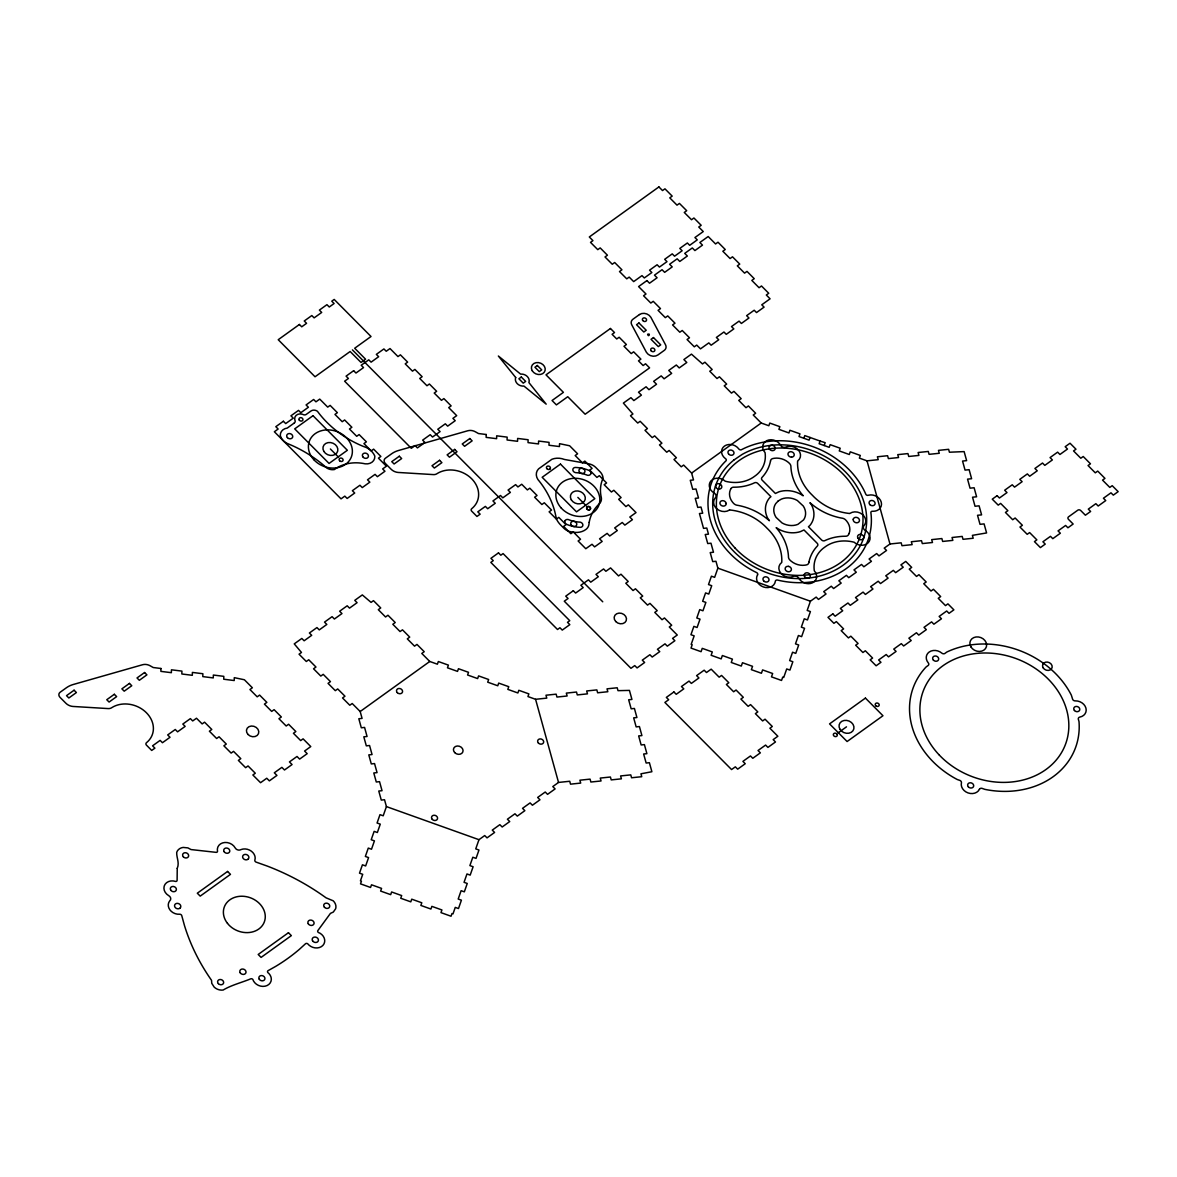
<?xml version="1.0" encoding="UTF-8"?>
<svg xmlns="http://www.w3.org/2000/svg" width="1177" height="1177" viewBox="0 0 1177 1177"><rect width="100%" height="100%" fill="white"/><g stroke="black" fill="none" stroke-linecap="round" stroke-linejoin="round"><path stroke-width="1.5" d="M386.424 806.598L383.202 815.793L379.994 814.646L377.067 823.003L380.274 824.15L377.361 832.522L374.139 831.359L371.211 839.731L374.433 840.878L371.505 849.235L368.283 848.087L365.356 856.444L368.578 857.592L365.65 865.948L362.428 864.801L359.5 873.157L362.722 874.32L360.442 880.837L361.442 881.19L360.515 883.868L370.564 887.458L371.505 884.795L381.569 888.385L380.627 891.063L390.69 894.652L391.617 891.975L401.681 895.579L400.739 898.257L410.802 901.847L411.744 899.169L421.793 902.774L420.866 905.437L430.914 909.041L431.856 906.364L441.919 909.953L440.978 912.631L451.041 916.236L451.968 913.558L452.983 913.911L455.264 907.393L458.486 908.541L461.413 900.184L458.191 899.037L461.119 890.68L464.341 891.828L467.254 883.471L464.047 882.323L466.975 873.952L470.182 875.114L473.11 866.743L469.888 865.595L472.816 857.239L476.038 858.386L478.965 850.029L475.743 848.882L478.965 839.687L484.718 835.552L487.028 837.877L494.59 832.448L492.28 830.109L499.842 824.665L502.167 827.004L509.729 821.561L507.405 819.221L514.967 813.778L517.292 816.117L524.854 810.673L522.529 808.334L530.091 802.905L532.416 805.23L539.978 799.786L537.654 797.462L545.231 792.018L547.54 794.343L555.103 788.914L552.793 786.574L558.531 782.44L569.727 781.263L570.521 784.162L580.702 783.088L579.893 780.204L590.074 779.13L590.869 782.028L601.05 780.969L600.255 778.071L610.422 777.011L611.216 779.895L621.397 778.836L620.603 775.937L630.769 774.878L631.563 777.762L641.745 776.702L640.95 773.804L651.881 771.729L649.395 762.696L646.144 763.034L643.642 754.001L646.894 753.663L644.408 744.614L641.141 744.953L638.655 735.919L641.906 735.581L639.42 726.547L636.154 726.886L633.667 717.852L636.919 717.514L634.418 708.466L631.166 708.804L628.665 699.771L631.931 699.432L629.43 690.399L617.999 690.664L617.189 687.765L607.023 688.839L607.818 691.723L597.636 692.797L596.842 689.899L586.676 690.973L587.47 693.856L577.289 694.93L576.495 692.032L566.328 693.106L567.123 695.99L556.942 697.064L556.147 694.165L545.981 695.224L546.775 698.123L535.579 699.3L527.943 696.563L528.87 693.886L518.822 690.296L517.88 692.973L507.817 689.369L508.758 686.691L498.695 683.101L497.768 685.779L487.705 682.174L488.646 679.512L478.583 675.907L477.641 678.585L467.578 674.995L468.52 672.317L458.456 668.713L457.529 671.39L447.466 667.8L448.408 665.123L438.344 661.533L437.403 664.196L429.767 661.474L421.793 653.441L424.22 651.705L416.967 644.408L414.539 646.158L407.301 638.861L409.714 637.11L402.475 629.827L400.048 631.563L392.809 624.266L395.222 622.53L387.969 615.233L385.556 616.983L378.303 609.686L380.73 607.935L373.477 600.653L371.064 602.389L362.325 594.915L354.763 600.358L357.087 602.683L349.525 608.126L347.2 605.787L339.638 611.231L341.963 613.57L334.4 619.014L332.076 616.674L324.514 622.118L326.823 624.457L319.261 629.901L316.951 627.562L309.389 633.005L311.699 635.33L304.137 640.774L301.827 638.449L294.25 643.878L301.474 652.455L299.046 654.191L306.3 661.489L308.727 659.753L315.966 667.035L313.553 668.786L320.791 676.069L323.219 674.333L330.457 681.63L328.045 683.366L335.298 690.664L337.711 688.928L344.964 696.21L342.536 697.961L349.79 705.244L352.203 703.508L360.177 711.526L362.075 718.397L358.823 718.735L361.31 727.783L364.576 727.43L367.062 736.478L363.811 736.817L366.312 745.85L369.563 745.512L372.05 754.545L368.798 754.884L371.299 763.932L374.551 763.579L377.052 772.627L373.786 772.965L376.287 781.999L379.538 781.66L382.039 790.694L378.773 791.032L381.274 800.08L384.526 799.742L386.424 806.598L478.965 839.687M810.026 437.461L809.085 440.139L799.021 436.535L799.963 433.857L789.899 430.267L788.973 432.945L778.909 429.34L779.851 426.677L769.787 423.073L768.846 425.75L761.21 423.014L753.236 414.995L755.649 413.259L748.41 405.962L745.983 407.698L738.744 400.401L741.157 398.665L733.918 391.367L731.491 393.118L724.238 385.821L726.665 384.085L719.412 376.787L716.999 378.523L709.746 371.226L712.173 369.49L704.92 362.192L702.507 363.943L691.458 354.13L683.881 359.573L686.794 362.487L679.217 367.93L676.319 365.002L668.757 370.446L671.655 373.374L664.093 378.803L661.194 375.89L653.632 381.333L656.531 384.246L648.968 389.69L646.07 386.777L638.508 392.221L641.406 395.134L633.844 400.577L630.946 397.664L623.383 403.093L632.917 413.995L630.489 415.746L637.743 423.043L640.156 421.292L647.409 428.59L644.996 430.326L652.235 437.623L654.662 435.887L661.901 443.17L659.488 444.921L666.726 452.218L669.154 450.467L676.407 457.765L673.98 459.501L681.233 466.798L683.646 465.062L691.62 473.08L693.518 479.951L690.266 480.29L692.753 489.323L696.019 488.985L698.505 498.018L695.254 498.357L697.74 507.405L701.006 507.066L702.698 513.201L699.447 513.54L703.537 528.37L706.788 528.032L708.48 534.167L705.229 534.52L707.73 543.553L710.982 543.215L713.483 552.248L710.217 552.587L712.718 561.62L715.969 561.282L717.867 568.153L714.645 577.348L711.423 576.2L708.51 584.557L711.717 585.705L708.789 594.061L705.582 592.914L702.654 601.27L705.876 602.418L702.949 610.789L699.726 609.627L696.799 617.999L700.021 619.146L697.093 627.503L693.871 626.355L690.943 634.712L694.165 635.86L691.179 644.393L692.179 644.746L691.017 648.086L701.08 651.69L702.242 648.35L712.306 651.94L711.129 655.28L721.192 658.885L722.354 655.53L732.418 659.135L731.255 662.474L741.304 666.064L742.481 662.725L752.544 666.329L751.367 669.669L761.431 673.259L762.593 669.919L772.656 673.509L771.479 676.863L781.543 680.453L782.72 677.113L783.72 677.466L786.707 668.948L789.929 670.096L792.842 661.739L789.635 660.577L792.562 652.22L795.77 653.382L798.697 645.011L795.49 643.863L798.403 635.506L801.625 636.654L804.553 628.297L801.331 627.15L804.259 618.793L807.481 619.941L810.409 611.584L807.187 610.422L810.409 601.226L816.161 597.092L818.471 599.431L826.033 593.988L823.723 591.648L831.286 586.22L833.596 588.544L841.172 583.101L838.848 580.776L846.41 575.332L848.735 577.672L856.297 572.228L853.972 569.889L861.535 564.445L863.859 566.784L871.421 561.341L869.097 559.001L876.659 553.558L878.984 555.897L886.546 550.453L884.221 548.129L889.974 543.995L901.17 542.818L901.965 545.701L912.146 544.642L911.336 541.744L921.517 540.684L922.312 543.583L932.493 542.509L931.684 539.625L941.865 538.551L942.659 541.449L952.84 540.375L952.046 537.492L962.212 536.418L963.007 539.316L973.188 538.242L972.393 535.358L986.591 532.946L984.09 523.897L980.014 524.324L977.528 515.291L981.589 514.864L979.102 505.83L975.027 506.257L972.54 497.209L976.601 496.782L974.115 487.749L970.039 488.175L967.553 479.142L971.613 478.715L969.127 469.682L965.052 470.109L962.551 461.06L966.626 460.634L964.125 451.6L949.427 452.218L948.633 449.32L938.466 450.379L939.261 453.277L929.08 454.337L928.285 451.453L918.119 452.512L918.913 455.411L908.732 456.47L907.938 453.586L897.757 454.646L898.566 457.544L888.385 458.603L887.59 455.72L877.409 456.779L878.219 459.677L867.022 460.84L859.372 458.118L860.313 455.44L850.25 451.836L849.323 454.513L839.26 450.923L840.201 448.246L830.138 444.656L829.197 447.319L819.148 443.729L820.075 441.051L825.165 442.684L824.18 445.524M803.862 438.271L804.788 435.593L820.075 441.051M550.35 468.417L549.438 469.373M360.177 711.526L429.767 661.474M691.62 473.08L761.21 423.014M838.333 732.712L846.498 726.827M717.867 568.153L810.409 601.226M577.848 497.385L585.675 505.271M352.409 349.878L602.756 601.8M330.384 448.981L338.211 456.853M867.022 460.84L889.974 543.995M535.579 699.3L558.531 782.44M177.241 868.361L177.109 880.308A1.501 1.251 20.5 0 1 175.211 881.352L173.166 880.926A9.607 7.974 20.5 0 0 164.191 886.134A9.607 7.974 20.5 0 0 168.782 895.697A3.855 3.193 20.5 0 1 169.723 900.876A9.622 7.974 20.5 0 0 177.271 914.161L179.404 914.235A1.913 1.589 20.5 0 1 181.773 915.706L184.495 925.608A215.847 178.933 20.5 0 0 211.536 980.323L211.757 983.325L214.185 987.12A9.401 7.798 20.5 0 0 223.115 990.048C231.56 985.017 241.432 982.677 250.833 978.793A1.633 1.354 20.5 0 1 253.04 979.838L253.467 980.927A9.607 7.974 20.5 0 0 267.179 985.502A9.607 7.974 20.5 0 0 268.959 973.556L268.062 972.791A1.677 1.398 20.5 0 1 268.032 970.687L275.595 966.435A215.847 178.933 20.5 0 0 299.458 949.265L305.593 943.674A1.692 1.412 20.5 0 1 308.021 944.086L308.771 944.925A9.607 7.974 20.5 0 0 322.895 945.411A9.607 7.974 20.5 0 0 319.879 933.14L318.702 932.655A1.663 1.383 20.5 0 1 317.864 930.58L330.428 913.396L333.326 912.043L335.666 908.718A9.401 7.798 20.5 0 0 333.179 900.788L326.088 897.845A215.847 178.933 20.5 0 0 267.179 866.051L256.218 862.152A1.927 1.589 20.5 0 1 254.909 859.916L255.188 858.121A9.622 7.974 20.5 0 0 241.035 849.573A3.855 3.193 20.5 0 1 235.194 847.926A9.607 7.974 20.5 0 0 224.881 842.482A9.607 7.974 20.5 0 0 217.348 849.147L217.48 850.912A1.501 1.236 20.5 0 1 215.98 852.339L191.012 849.559L187.908 847.896L183.141 847.425A9.401 7.798 20.5 0 0 176.697 852.428C176.462 857.856 179.698 862.579 177.241 868.361M160.969 668.492L160.896 671.376L171.371 672.685L171.445 669.801L181.92 671.111L181.846 673.994L192.322 675.304L192.395 672.42L202.871 673.73L202.797 676.613L213.272 677.923L213.346 675.039L223.807 676.348L223.748 679.232L234.208 680.541L234.282 677.658L244.389 679.762L252.364 687.78L249.936 689.531L257.189 696.828L259.602 695.077L266.855 702.375L264.428 704.111L271.681 711.408L274.109 709.672L281.347 716.97L278.934 718.706L286.173 726.003L288.6 724.252L295.839 731.55L293.426 733.286L300.679 740.583L303.092 738.847L310.772 746.571L304.578 751.044L307.182 753.663L299.62 759.106L297.016 756.473L289.439 761.916L292.058 764.55L284.496 769.993L281.877 767.36L274.315 772.803L276.933 775.422L269.371 780.866L266.752 778.247L260.558 782.705L252.864 774.981L255.291 773.23L248.038 765.947L245.625 767.684L238.372 760.386L240.799 758.65L233.546 751.353L231.133 753.089L223.88 745.806L226.293 744.055L219.054 736.773L216.627 738.509L209.388 731.211L211.801 729.475L204.563 722.178L202.135 723.914L196.485 718.235L192.704 720.942L190.38 718.617L182.818 724.061L185.142 726.386L177.58 731.829L175.255 729.49L167.693 734.934L170.018 737.273L162.455 742.716L160.131 740.377L152.569 745.821L154.893 748.16L151.701 750.44L146.492 745.188A2.133 1.765 20.5 0 1 146.551 742.643L146.831 742.393A25.659 21.26 20.5 0 0 146.404 712.732A25.659 21.26 20.5 0 0 112.095 707.451L111.771 707.671A5.988 4.958 20.5 0 1 108.152 708.583L72.871 706.45A9.607 7.974 20.5 0 1 65.824 703.184L60.012 697.328A4.267 3.546 20.5 0 1 60.145 692.238L66.442 687.736A24.894 20.642 20.5 0 1 73.254 684.499L142.608 664.725A8.739 7.239 20.5 0 1 150.097 665.755L153.216 667.521L160.969 668.492M486.219 434.504L486.145 437.373L496.62 438.683L496.679 435.814L507.155 437.123L507.081 439.992L517.556 441.301L517.63 438.433L528.105 439.742L528.032 442.626L538.507 443.935L538.58 441.051L549.056 442.361L548.982 445.244L559.458 446.554L559.531 443.67L569.624 445.774L577.598 453.792L575.17 455.543L582.424 462.841L584.851 461.09L592.09 468.387L589.677 470.123L596.916 477.421L599.343 475.685L606.582 482.967L604.169 484.718L611.422 492.015L613.835 490.265L621.088 497.562L618.661 499.298L625.914 506.596L628.327 504.859L636.021 512.583L629.813 517.041L632.417 519.675L624.855 525.119L622.25 522.485L614.688 527.929L617.292 530.562L609.73 536.006L607.126 533.372L599.564 538.816L602.168 541.435L594.606 546.878L592.002 544.26L585.793 548.717L578.113 540.993L580.526 539.243L573.287 531.945L570.86 533.696L563.606 526.399L566.034 524.662L558.781 517.365L556.368 519.101L549.115 511.818L551.542 510.068L544.289 502.77L541.876 504.521L534.623 497.224L537.036 495.488L529.797 488.19L527.37 489.926L521.72 484.247L517.939 486.954L515.629 484.63L508.067 490.059L510.377 492.398L502.814 497.842L500.505 495.502L492.942 500.946L495.252 503.285L487.69 508.729L485.365 506.39L477.803 511.833L480.128 514.172L476.95 516.453L471.727 511.201A2.133 1.765 20.5 0 1 471.786 508.655L472.065 508.405A25.659 21.26 20.5 0 0 471.639 478.745A25.659 21.26 20.5 0 0 437.329 473.463L437.005 473.684A5.988 4.958 20.5 0 1 433.386 474.596L398.106 472.448A9.607 7.974 20.5 0 1 391.073 469.196L385.247 463.341A4.267 3.546 20.5 0 1 385.379 458.25L391.676 453.748A24.894 20.642 20.5 0 1 398.488 450.511L467.857 430.738A8.739 7.239 20.5 0 1 475.331 431.768L478.465 433.533L486.219 434.504M726.165 503.476L726.121 504.183A3.207 2.663 20.5 0 1 721.236 505.419A3.207 2.663 20.5 0 1 721.457 500.872A3.207 2.663 20.5 0 1 726.165 503.476M853.237 519.248L853.207 519.954A3.207 2.663 20.5 0 0 857.915 522.573A3.207 2.663 20.5 0 0 858.136 518.027A3.207 2.663 20.5 0 0 853.237 519.248M589.206 522.308L589.015 523.794A10.828 8.975 20.5 0 1 585.793 529.547A16.905 14.006 20.5 0 1 575.244 532.431L570.977 531.798A10.667 8.842 20.5 0 1 563.901 528.267L560.796 525.133A23.157 19.2 20.5 0 1 556.28 518.733A91.115 75.534 20.5 0 0 537.904 479.51A11.137 9.239 20.5 0 1 538.595 468.858L551.925 459.265A15.639 12.962 20.5 0 1 564.474 459.471L588.75 463.812A11.299 9.357 20.5 0 1 595.797 467.475L599.99 471.697A11.226 9.298 20.5 0 1 603.065 478.23A40.989 33.986 20.5 0 0 600.991 495.988L601.329 497.562A9.74 8.077 20.5 0 1 599.476 503.653L598.063 505.021A47.227 39.15 20.5 0 0 589.206 522.308M647.63 334.43C648.807 338.093 650.837 332.341 647.63 334.43M770.523 460.957L770.464 461.252A47.418 39.312 20.5 0 1 763.24 476.052L762.005 477.435A2.516 2.089 20.5 0 0 762.166 480.172L775.393 493.472L778.997 491.795A24.746 20.524 20.5 0 1 803.214 495.782L802.037 494.428A55.466 45.991 20.5 0 1 790.973 468.019L790.915 466.783A5.252 4.355 20.5 0 0 789.517 463.458L788.31 462.34A15.448 12.815 20.5 0 0 774.245 458.28L772.686 458.589A3.59 2.972 20.5 0 0 770.523 460.957M808.908 562.194L808.834 562.488A3.59 2.972 20.5 0 1 806.686 564.842L805.127 565.166A15.448 12.815 20.5 0 1 791.062 561.105L789.855 559.987A5.252 4.355 20.5 0 1 788.443 556.662L788.399 555.412A55.466 45.991 20.5 0 0 777.335 529.017L776.158 527.649A24.746 20.524 20.5 0 0 800.375 531.651L803.979 529.959L817.191 543.274A2.516 2.089 20.5 0 1 817.368 546.01L816.117 547.393A47.418 39.312 20.5 0 0 808.908 562.194M565.034 520.675L564.842 521.19A3.104 2.575 20.5 0 0 567.167 524.559A33.809 28.027 20.5 0 0 572.257 526.193A22.554 18.7 20.5 0 0 574.332 526.649A33.809 28.027 20.5 0 0 579.57 527.296A3.104 2.575 20.5 0 0 582.88 524.927A3.104 2.575 20.5 0 0 579.319 522.073L579.202 522.088A30.337 25.158 20.5 0 1 575.524 521.617L573.685 521.249A30.337 25.158 20.5 0 1 569.212 519.896A3.104 2.575 20.5 0 0 565.122 520.587L565.034 520.675M590.854 473.595L590.589 474.199A3.104 2.575 20.5 0 1 586.499 474.89A30.337 25.158 20.5 0 0 582.012 473.537L580.187 473.169A30.337 25.158 20.5 0 0 576.509 472.698L576.377 472.713A3.104 2.575 20.5 0 1 572.831 469.858A3.104 2.575 20.5 0 1 576.127 467.49A33.809 28.027 20.5 0 1 581.379 468.137A22.554 18.7 20.5 0 1 583.454 468.593A33.809 28.027 20.5 0 1 588.544 470.226A3.104 2.575 20.5 0 1 590.854 473.595M515.703 377.523L515.673 377.626A7.047 5.841 20.5 0 0 517.247 383.643A7.047 5.841 20.5 0 0 523.927 386.056L546.187 404.152L528.885 382.554A7.047 5.841 20.5 0 0 527.311 376.537A7.047 5.841 20.5 0 0 520.631 374.124L498.357 356.013L515.703 377.523M979.441 789.296L979.411 789.34A9.607 7.974 20.5 0 1 968.024 792.915A9.607 7.974 20.5 0 1 961.403 782.896A2.413 2.001 20.5 0 0 960.02 780.483L957.239 779.498A86.524 71.723 20.5 0 1 926.152 666.918L928.27 665.402A2.339 1.942 20.5 0 0 928.3 662.916L928.256 662.857A9.607 7.974 20.5 0 1 929.139 652.058A9.607 7.974 20.5 0 1 941.821 653.117A2.398 1.986 20.5 0 0 944.763 653.529L946.808 652.043A86.524 71.723 20.5 0 1 1071.335 695.136L1072.659 699.359A2.398 1.986 20.5 0 0 1075.41 700.874A9.607 7.974 20.5 0 1 1085.93 708.113A9.607 7.974 20.5 0 1 1079.868 717.073A2.442 2.016 20.5 0 0 1078.294 719.059L1079 721.56A86.524 71.723 20.5 0 1 984.766 789.34L981.971 788.34A2.339 1.942 20.5 0 0 979.441 789.296M730.946 488.617L730.314 489.882A15.448 12.815 20.5 0 0 732.683 502.358L733.786 503.55A5.252 4.355 20.5 0 0 737.39 505.286L738.832 505.536A55.466 45.991 20.5 0 1 767.595 519.204L769.42 520.734L767.89 518.616A24.746 20.524 20.5 0 1 769.523 497.915L770.92 496.694L757.694 483.394A2.516 2.089 20.5 0 0 754.545 482.791L752.736 483.615A47.418 39.312 20.5 0 1 734.389 487.204L734.036 487.204A3.59 2.972 20.5 0 0 730.946 488.617M849.058 533.564L848.426 534.814A3.59 2.972 20.5 0 1 845.336 536.226L844.983 536.241A47.418 39.312 20.5 0 0 826.622 539.831L824.812 540.64A2.516 2.089 20.5 0 1 821.678 540.052L808.452 526.737L809.835 525.53A24.746 20.524 20.5 0 0 811.468 504.83L809.938 502.697L811.777 504.227A55.466 45.991 20.5 0 0 840.54 517.895L841.967 518.145A5.252 4.355 20.5 0 1 845.586 519.881L846.69 521.087A15.448 12.815 20.5 0 1 849.058 533.564M757.532 574.935L757.429 575.097A9.607 7.974 20.5 0 0 763.343 586.94A9.607 7.974 20.5 0 0 775.319 581.512L775.319 581.32A2.03 1.677 20.5 0 1 777.32 580.011L780.38 580.717A83.317 69.075 20.5 0 0 871.112 514.614L870.877 512.701A1.751 1.442 20.5 0 1 872.716 511.259L872.937 511.274A9.607 7.974 20.5 0 0 881.249 502.138A9.607 7.974 20.5 0 0 868.508 495.193L868.302 495.237A1.765 1.457 20.5 0 1 865.801 494.237L865.669 493.899A83.317 69.075 20.5 0 0 848.367 468.961L845.513 466.239A83.317 69.075 20.5 0 0 742.054 449.393L741.363 449.776A1.986 1.648 20.5 0 1 738.818 448.967L738.685 448.79A9.607 7.974 20.5 0 0 724.458 446.083A9.607 7.974 20.5 0 0 725.223 458.456L725.4 458.589A1.751 1.457 20.5 0 1 725.929 460.884L724.841 461.943A83.317 69.075 20.5 0 0 728.283 551.645L730.991 554.47A83.317 69.075 20.5 0 0 753.574 571.066L756.796 572.684A1.971 1.633 20.5 0 1 757.532 574.935M778.188 500.99L775.731 503.624A16.243 13.462 20.5 0 0 776.07 517.38L782.014 522.926A16.243 13.462 20.5 0 0 797.932 524.339L803.641 519.822A16.243 13.462 20.5 0 0 803.303 506.051L797.344 500.505A16.243 13.462 20.5 0 0 781.425 499.092L778.188 500.99M180.346 907.761L179.846 908.261A3.193 2.648 20.5 0 1 175.623 907.894A3.193 2.648 20.5 0 1 175.152 904.23A3.193 2.648 20.5 0 1 179.301 903.951L179.934 904.466A3.193 2.648 20.5 0 1 180.346 907.761M729.534 509.935L729.402 510.053A9.622 7.974 20.5 0 1 716.97 508.964A9.622 7.974 20.5 0 1 715.072 498.165A3.855 3.193 20.5 0 0 714.13 493.001A9.607 7.974 20.5 0 1 711.114 480.731A9.607 7.974 20.5 0 1 725.238 481.216A33.824 28.042 20.5 0 0 754.531 476.347A33.824 28.042 20.5 0 0 765.05 452.586A9.607 7.974 20.5 0 1 766.845 440.639A9.607 7.974 20.5 0 1 780.542 445.215A3.855 3.193 20.5 0 0 786.383 446.863A9.622 7.974 20.5 0 1 798.58 450.247A9.622 7.974 20.5 0 1 797.785 460.869L797.609 460.957A50.552 41.901 20.5 0 0 812.454 495.34A50.552 41.901 20.5 0 0 849.823 513.51L849.956 513.378A9.622 7.974 20.5 0 1 862.403 514.467A9.622 7.974 20.5 0 1 864.301 525.266A3.855 3.193 20.5 0 0 865.227 530.444A9.607 7.974 20.5 0 1 868.258 542.7A9.607 7.974 20.5 0 1 854.119 542.214A33.824 28.042 20.5 0 0 824.842 547.099A33.824 28.042 20.5 0 0 814.322 570.86A9.607 7.974 20.5 0 1 812.527 582.792A9.607 7.974 20.5 0 1 798.815 578.216A3.855 3.193 20.5 0 0 792.989 576.568A9.622 7.974 20.5 0 1 780.778 573.184A9.622 7.974 20.5 0 1 781.587 562.577L781.749 562.474A50.552 41.901 20.5 0 0 766.918 528.105A50.552 41.901 20.5 0 0 729.534 509.935M587.249 506.772L586.911 507.081A2.03 1.677 20.5 0 0 588.309 509.862A2.03 1.677 20.5 0 0 590.486 507.89A2.03 1.677 20.5 0 0 587.249 506.772M733.742 460.133L731.226 462.281A78.521 65.088 20.5 0 0 731.55 549.041L734.095 551.719A78.521 65.088 20.5 0 0 842.953 565.328A78.521 65.088 20.5 0 0 845.277 471.727L842.6 469.137A78.521 65.088 20.5 0 0 742.113 454.454L733.742 460.133M294.309 422.97L287.262 428.075A9.607 7.974 20.5 0 0 280.288 435.328L280.303 435.49A11.844 9.813 20.5 0 0 288.88 444.126L292.19 445.553A114.022 94.528 20.5 0 1 326.868 468.078A9.387 7.783 20.5 0 0 334.415 469.535A37.664 31.22 20.5 0 1 365.208 463.826A9.607 7.974 20.5 0 0 374.83 456.499L374.786 455.999A16.095 13.344 20.5 0 0 366.415 447.584L362.987 446.26A94.822 78.609 20.5 0 1 317.422 411.273A5.105 4.237 20.5 0 0 311.022 410.979L306.226 414.407A2.957 2.457 20.5 0 1 302.886 414.451L302.371 414.23A6.415 5.311 20.5 0 0 294.677 418.894L294.927 420.174A2.972 2.457 20.5 0 1 294.309 422.97M299.414 324.469L278.228 339.712L315.039 376.772L350.143 351.511L361.015 362.457L365.561 359.191L354.689 348.245L371.02 336.504L334.194 299.444L331.782 301.18L334.106 303.519L329.266 307.006L326.941 304.666L319.379 310.11L321.704 312.435L314.127 317.878L311.817 315.554L304.255 320.983L306.564 323.322L301.724 326.809L299.414 324.469M283.377 421.248L275.815 426.692L278.14 429.031L274.359 431.753L341.036 498.857L344.817 496.135L347.141 498.459L354.704 493.031L352.379 490.691L359.941 485.248L362.266 487.587L369.828 482.143L367.504 479.804L375.066 474.36L377.39 476.7L384.953 471.256L382.643 468.917L386.424 466.21L378.45 458.177L380.862 456.441L373.624 449.143L371.196 450.879L363.943 443.597L366.371 441.846L359.117 434.563L356.705 436.299L349.451 429.002L351.879 427.266L344.626 419.968L342.213 421.704L334.959 414.422L337.372 412.671L330.134 405.388L327.706 407.124L319.732 399.106L315.951 401.828L313.641 399.489L306.079 404.932L308.389 407.257L300.826 412.7L298.517 410.376L290.94 415.805L293.264 418.144L285.702 423.588L283.377 421.248M353.644 370.696L346.082 376.14L348.407 378.479L344.626 381.201L411.303 448.305L415.084 445.583L417.408 447.907L424.971 442.478L422.646 440.139L430.208 434.696L432.533 437.035L440.095 431.591L437.77 429.252L445.333 423.808L447.657 426.148L455.219 420.704L452.91 418.365L456.691 415.643L448.717 407.625L451.129 405.888L443.891 398.591L441.463 400.327L434.21 393.044L436.638 391.294L429.384 384.011L426.971 385.747L419.718 378.45L422.146 376.714L414.892 369.416L412.48 371.152L405.226 363.87L407.639 362.119L400.401 354.836L397.973 356.572L389.999 348.554L386.218 351.261L383.908 348.936L376.346 354.38L378.656 356.705L371.093 362.148L368.769 359.824L361.207 365.253L363.531 367.592L355.969 373.035L353.644 370.696M313.008 415.702L294.706 428.869L329.06 463.444L347.362 450.276L313.008 415.702M658.899 186.922L589.309 236.974L592.928 240.623L590.516 242.374L597.769 249.656L600.182 247.92L607.435 255.218L605.007 256.954L612.261 264.251L614.674 262.5L621.927 269.798L619.499 271.549L626.752 278.831L629.18 277.095L633.667 281.612L641.98 275.624L644.305 277.963L651.867 272.52L649.557 270.195L657.119 264.751L659.429 267.076L666.991 261.647L664.681 259.308L672.244 253.864L674.568 256.203L682.13 250.76L679.806 248.421L687.368 242.977L689.693 245.316L697.255 239.873L694.93 237.533L703.257 231.56L698.755 227.029L701.183 225.293L693.93 217.995L691.517 219.731L684.264 212.448L686.691 210.698L679.438 203.415L677.01 205.151L669.772 197.854L672.185 196.118L664.946 188.82L662.519 190.556L658.899 186.922M74.092 690.208L66.53 695.651L68.84 697.99L76.402 692.547L74.092 690.208M399.327 456.22L391.764 461.664L394.089 463.988L401.651 458.559L399.327 456.22M646.923 280.597L638.596 286.585L645.996 294.015L643.569 295.765L650.822 303.048L653.235 301.312L660.488 308.609L658.075 310.345L665.314 317.643L667.742 315.907L674.98 323.189L672.567 324.94L679.806 332.223L682.233 330.487L689.487 337.784L687.059 339.52L694.312 346.818L696.725 345.082L700.492 348.863L708.819 342.89L711.143 345.214L718.706 339.77L716.381 337.446L723.943 332.002L726.268 334.342L733.83 328.898L731.505 326.559L739.068 321.115L741.392 323.454L748.955 318.011L746.63 315.671L754.192 310.228L756.517 312.567L764.079 307.123L761.769 304.799L770.082 298.811L766.315 295.015L768.728 293.279L761.49 285.982L759.062 287.718L751.823 280.42L754.236 278.684L746.998 271.387L744.57 273.138L737.317 265.84L739.745 264.104L732.491 256.807L730.078 258.543L722.825 251.245L725.253 249.509L717.999 242.212L715.572 243.963L708.186 236.518L699.859 242.506L702.478 245.125L694.916 250.569L692.297 247.95L684.734 253.393L687.353 256.012L679.791 261.456L677.172 258.822L669.61 264.266L672.214 266.899L664.652 272.343L662.048 269.71L654.486 275.153L657.09 277.772L649.527 283.216L646.923 280.597M521.308 377.023L518.895 378.773L523.235 383.143L525.663 381.407L521.308 377.023M537.345 365.488L534.932 367.224L539.272 371.608L541.7 369.872L537.345 365.488M610.451 328.486L546.01 374.845L563.4 392.353L552.057 400.518L556.412 404.888L567.755 396.723L585.146 414.23L649.586 367.871L645.54 363.781L643.113 365.532L638.478 360.853L640.891 359.117L633.653 351.82L631.225 353.571L623.987 346.273L626.399 344.537L619.146 337.24L616.733 338.976L612.099 334.312L614.512 332.561L610.451 328.486M639.464 314.539L632.961 319.217A5.826 4.826 20.5 0 0 631.755 324.823L646.423 352.32A7.474 6.194 20.5 0 0 657.943 354.939L664.299 350.363A5.856 4.855 20.5 0 0 665.505 344.758L650.852 317.26A7.474 6.194 20.5 0 0 639.464 314.539M114.331 694.283L106.769 699.726L109.078 702.051L116.641 696.622L114.331 694.283M129.455 683.396L121.893 688.839L124.203 691.179L131.765 685.735L129.455 683.396M144.58 672.523L137.018 677.952L139.342 680.291L146.904 674.848L144.58 672.523M439.565 460.295L432.003 465.739L434.328 468.063L441.89 462.635L439.565 460.295M454.69 449.408L447.128 454.852L449.452 457.191L457.014 451.747L454.69 449.408M469.814 438.521L462.252 443.964L464.577 446.304L472.139 440.86L469.814 438.521M638.964 322.984L636.551 324.72L643.804 332.017L646.217 330.266L638.964 322.984M653.47 337.564L651.043 339.314L658.296 346.597L660.709 344.861L653.47 337.564M560.473 464.106L542.17 477.288L576.524 511.848L594.826 498.68L560.473 464.106M498.489 552.881L490.927 558.325L493.251 560.649L490.824 562.4L557.515 629.504L559.928 627.753L562.253 630.092L569.815 624.649L567.491 622.324L569.756 620.691L503.079 553.587L500.813 555.22L498.489 552.881M573.317 590.722L565.74 596.165L568.064 598.49L564.283 601.212L630.96 668.315L634.741 665.593L637.066 667.933L644.628 662.489L642.304 660.15L649.881 654.721L652.19 657.046L659.753 651.602L657.443 649.277L665.005 643.834L667.315 646.158L674.877 640.729L672.567 638.39L677.261 635.021L669.286 626.988L671.699 625.252L664.461 617.954L662.033 619.705L654.78 612.408L657.207 610.657L649.954 603.374L647.541 605.11L640.288 597.813L642.716 596.077L635.462 588.78L633.035 590.53L625.796 583.233L628.209 581.482L620.97 574.199L618.543 575.936L610.569 567.917L605.89 571.286L603.566 568.947L596.003 574.391L598.313 576.73L590.751 582.174L588.441 579.834L580.879 585.278L583.189 587.617L575.627 593.061L573.317 590.722M227.573 871.451L197.309 893.211L200.208 896.124L230.471 874.364L227.573 871.451M288.453 932.714L258.19 954.473L261.088 957.401L291.352 935.627L288.453 932.714M673.906 691.958L666.344 697.402L668.668 699.726L664.887 702.448L731.564 769.552L735.345 766.83L737.67 769.169L745.232 763.726L742.908 761.387L750.47 755.958L752.794 758.282L760.357 752.839L758.032 750.514L765.594 745.07L767.919 747.41L775.481 741.966L773.171 739.627L777.85 736.258L769.876 728.225L772.303 726.489L765.05 719.191L762.637 720.942L755.384 713.645L757.811 711.908L750.558 704.611L748.145 706.347L740.892 699.05L743.305 697.314L736.066 690.016L733.639 691.767L726.4 684.47L728.813 682.734L721.56 675.436L719.147 677.172L711.173 669.154L706.48 672.523L704.17 670.184L696.607 675.627L698.917 677.967L691.355 683.41L689.031 681.071L681.468 686.515L683.793 688.854L676.231 694.298L673.906 691.958M832.83 613.879L827.99 617.351L833.919 623.339L836.347 621.603L843.6 628.886L841.172 630.637L848.426 637.919L850.839 636.183L858.092 643.481L855.664 645.217L862.918 652.514L865.345 650.778L872.584 658.061L870.171 659.811L876.115 665.785L880.955 662.298L878.63 659.973L886.193 654.53L888.517 656.869L896.08 651.425L893.755 649.086L901.317 643.642L903.642 645.982L911.204 640.538L908.879 638.199L916.456 632.755L918.766 635.094L926.328 629.651L924.019 627.326L931.581 621.883L933.891 624.207L941.468 618.764L939.143 616.439L946.705 610.995L949.03 613.335L953.87 609.848L947.926 603.86L945.499 605.611L938.26 598.313L940.673 596.577L933.435 589.28L931.007 591.016L923.754 583.718L926.181 581.982L918.928 574.685L916.515 576.436L909.262 569.138L911.689 567.402L905.746 561.414L900.905 564.901L903.215 567.226L895.653 572.669L893.328 570.345L885.766 575.788L888.091 578.113L880.528 583.557L878.204 581.217L870.642 586.661L872.966 589L865.404 594.444L863.079 592.105L855.517 597.548L857.842 599.887L850.265 605.316L847.955 602.992L840.393 608.435L842.703 610.76L835.14 616.204L832.83 613.879M997.11 495.679L992.27 499.166L998.214 505.139L1000.627 503.403L1007.88 510.7L1005.452 512.436L1012.706 519.734L1015.133 517.998L1022.372 525.28L1019.959 527.031L1027.197 534.314L1029.625 532.578L1036.863 539.875L1034.451 541.611L1040.394 547.599L1045.235 544.112L1042.91 541.773L1050.472 536.329L1052.797 538.669L1060.359 533.225L1058.049 530.901L1065.612 525.457L1067.922 527.782L1073.144 524.03L1068.495 519.366A2.133 1.765 20.5 0 1 1068.569 516.821L1077.808 510.171A2.119 1.751 20.5 0 1 1080.736 510.538L1085.385 515.217L1090.623 511.465L1088.298 509.126L1095.861 503.682L1098.185 506.022L1105.747 500.578L1103.423 498.239L1110.985 492.81L1113.31 495.134L1118.15 491.648L1112.206 485.674L1109.793 487.41L1102.54 480.128L1104.953 478.377L1097.714 471.08L1095.287 472.83L1088.048 465.533L1090.461 463.797L1083.223 456.499L1080.795 458.236L1073.542 450.938L1075.969 449.202L1070.025 443.229L1065.185 446.701L1067.495 449.04L1059.933 454.484L1057.623 452.145L1050.061 457.588L1052.37 459.927L1044.808 465.371L1042.498 463.032L1034.921 468.475L1037.246 470.8L1029.684 476.244L1027.359 473.919L1019.797 479.363L1022.122 481.687L1014.559 487.131L1012.235 484.792L1004.672 490.235L1006.997 492.575L999.435 498.018L997.11 495.679M865.419 698.093L829.564 723.884L847.102 741.525L882.956 715.734L865.419 698.093M247.906 859.284L247.258 859.637A3.193 2.648 20.5 0 1 243.492 858.739L243.006 858.121A3.193 2.648 20.5 0 1 244.007 854.693A3.193 2.648 20.5 0 1 248.185 855.679A3.193 2.648 20.5 0 1 247.906 859.284M791.518 457.147L790.694 457.059A3.207 2.663 20.5 0 1 788.458 452.674A3.207 2.663 20.5 0 1 793.754 453.233A3.207 2.663 20.5 0 1 791.518 457.147M788.678 566.387L787.854 566.299A3.207 2.663 20.5 0 0 785.618 570.198A3.207 2.663 20.5 0 0 790.915 570.771A3.207 2.663 20.5 0 0 788.678 566.387M836.788 733.889L836.391 733.551A2.03 1.677 20.5 0 0 833.345 734.433A2.03 1.677 20.5 0 0 835.905 736.581A2.03 1.677 20.5 0 0 836.788 733.889M875.82 705.803L875.497 705.42A2.03 1.677 20.5 0 1 877.027 703.007A2.03 1.677 20.5 0 1 879.087 705.509A2.03 1.677 20.5 0 1 875.82 705.803M970.907 646.864A8.548 7.091 20.5 0 0 985.429 648.674A8.548 7.091 20.5 0 0 978.44 636.963A8.548 7.091 20.5 0 0 970.907 646.864M1043.131 667.786A4.929 4.09 20.5 0 0 1051.502 668.83A4.929 4.09 20.5 0 0 1047.471 662.077A4.929 4.09 20.5 0 0 1043.131 667.786M248.009 734.448A6.297 5.223 20.5 0 0 258.484 733.668A6.297 5.223 20.5 0 0 251.334 726.032A6.297 5.223 20.5 0 0 248.009 734.448M615.718 621.515A6.297 5.223 20.5 0 0 626.193 620.72A6.297 5.223 20.5 0 0 619.043 613.099A6.297 5.223 20.5 0 0 615.718 621.515M532.254 370.77A7.047 5.841 20.5 0 0 544.23 372.27A7.047 5.841 20.5 0 0 538.463 362.604A7.047 5.841 20.5 0 0 532.254 370.77M651.234 350.923A2.133 1.765 20.5 0 0 654.78 350.658A2.133 1.765 20.5 0 0 652.367 348.068A2.133 1.765 20.5 0 0 651.234 350.923M642.627 320.365A2.133 1.765 20.5 0 0 646.261 320.821A2.133 1.765 20.5 0 0 644.51 317.893A2.133 1.765 20.5 0 0 642.627 320.365M324.469 907.305A3.104 2.575 20.5 0 0 329.619 906.908A3.104 2.575 20.5 0 0 326.103 903.156A3.104 2.575 20.5 0 0 324.469 907.305M218.363 983.634A3.104 2.575 20.5 0 0 223.512 983.251A3.104 2.575 20.5 0 0 219.996 979.499A3.104 2.575 20.5 0 0 218.363 983.634M183.391 856.885A3.104 2.575 20.5 0 0 188.526 856.444A3.104 2.575 20.5 0 0 184.966 852.722A3.104 2.575 20.5 0 0 183.391 856.885M227.47 923.356A21.363 17.714 20.5 0 0 263.53 923.695A21.363 17.714 20.5 0 0 241.976 896.227A21.363 17.714 20.5 0 0 227.47 923.356M224.101 851.633A3.09 2.56 20.5 0 0 229.353 852.28A3.09 2.56 20.5 0 0 226.823 848.043A3.09 2.56 20.5 0 0 224.101 851.633M308.256 923.754A3.163 2.619 20.5 0 0 313.641 924.431A3.163 2.619 20.5 0 0 311.052 920.09A3.163 2.619 20.5 0 0 308.256 923.754M312.552 940.776A3.207 2.663 20.5 0 0 317.996 941.453A3.207 2.663 20.5 0 0 315.377 937.069A3.207 2.663 20.5 0 0 312.552 940.776M259.234 979.176A3.09 2.56 20.5 0 0 264.501 979.823A3.09 2.56 20.5 0 0 261.971 975.586A3.09 2.56 20.5 0 0 259.234 979.176M240.167 972.732A3.193 2.648 20.5 0 0 245.581 973.408A3.193 2.648 20.5 0 0 242.977 969.039A3.193 2.648 20.5 0 0 240.167 972.732M170.68 890.047A3.09 2.56 20.5 0 0 175.947 890.709A3.09 2.56 20.5 0 0 173.416 886.472A3.09 2.56 20.5 0 0 170.68 890.047M362.737 456.705A3.104 2.575 20.5 0 0 368.004 457.353A3.104 2.575 20.5 0 0 365.473 453.116A3.104 2.575 20.5 0 0 362.737 456.705M287.409 437.638A3.104 2.575 20.5 0 0 292.573 437.358A3.104 2.575 20.5 0 0 289.159 433.548A3.104 2.575 20.5 0 0 287.409 437.638M339.638 460.766A2.03 1.677 20.5 0 0 343.007 460.501A2.03 1.677 20.5 0 0 340.697 458.044A2.03 1.677 20.5 0 0 339.638 460.766M299.238 420.042A2.03 1.677 20.5 0 0 302.695 420.395A2.03 1.677 20.5 0 0 300.944 417.644A2.03 1.677 20.5 0 0 299.238 420.042M313.759 459.618A22.437 18.597 20.5 0 0 351.173 457.412A22.437 18.597 20.5 0 0 326.235 429.914A22.437 18.597 20.5 0 0 313.759 459.618M323.837 451.38A7.621 6.326 20.5 0 0 336.784 452.998A7.621 6.326 20.5 0 0 330.546 442.552A7.621 6.326 20.5 0 0 323.837 451.38M571.301 499.798A7.621 6.326 20.5 0 0 584.248 501.417A7.621 6.326 20.5 0 0 578.01 490.971A7.621 6.326 20.5 0 0 571.301 499.798M546.775 468.564A2.03 1.677 20.5 0 0 550.218 468.726A2.03 1.677 20.5 0 0 548.276 466.048A2.03 1.677 20.5 0 0 546.775 468.564M587.043 508.994A1.942 1.618 20.5 0 0 590.324 509.038A1.942 1.618 20.5 0 0 588.368 506.537A1.942 1.618 20.5 0 0 587.043 508.994M933.405 660.135A3.104 2.575 20.5 0 0 938.555 659.738A3.104 2.575 20.5 0 0 935.038 655.986A3.104 2.575 20.5 0 0 933.405 660.135M968.362 786.869A3.104 2.575 20.5 0 0 973.541 786.56A3.104 2.575 20.5 0 0 970.083 782.764A3.104 2.575 20.5 0 0 968.362 786.869M1074.439 710.496A3.104 2.575 20.5 0 0 1079.618 710.261A3.104 2.575 20.5 0 0 1076.234 706.421A3.104 2.575 20.5 0 0 1074.439 710.496M938.922 754.663A75.946 62.969 20.5 0 0 1065.156 745.188A75.946 62.969 20.5 0 0 978.999 653.22A75.946 62.969 20.5 0 0 938.922 754.663M763.726 580.938A3.104 2.575 20.5 0 0 768.875 580.541A3.104 2.575 20.5 0 0 765.359 576.789A3.104 2.575 20.5 0 0 763.726 580.938M728.74 454.175A3.104 2.575 20.5 0 0 733.874 453.748A3.104 2.575 20.5 0 0 730.328 450.026A3.104 2.575 20.5 0 0 728.74 454.175M869.832 504.595A3.104 2.575 20.5 0 0 874.967 504.212A3.104 2.575 20.5 0 0 871.466 500.46A3.104 2.575 20.5 0 0 869.832 504.595M561.223 508.023A22.437 18.597 20.5 0 0 598.637 505.816A22.437 18.597 20.5 0 0 573.699 478.318A22.437 18.597 20.5 0 0 561.223 508.023M579.511 472.198A3.104 2.575 20.5 0 0 584.734 472.242A3.104 2.575 20.5 0 0 581.615 468.255A3.104 2.575 20.5 0 0 579.511 472.198M571.316 525.192A3.104 2.575 20.5 0 0 576.539 525.236A3.104 2.575 20.5 0 0 573.405 521.249A3.104 2.575 20.5 0 0 571.316 525.192M538.389 743.04A3.104 2.575 20.5 0 0 543.539 742.658A3.104 2.575 20.5 0 0 540.022 738.906A3.104 2.575 20.5 0 0 538.389 743.04M432.283 819.383A3.104 2.575 20.5 0 0 437.432 819.001A3.104 2.575 20.5 0 0 433.916 815.249A3.104 2.575 20.5 0 0 432.283 819.383M397.296 692.635A3.104 2.575 20.5 0 0 402.446 692.194A3.104 2.575 20.5 0 0 398.885 688.471A3.104 2.575 20.5 0 0 397.296 692.635M454.66 752.559A4.914 4.075 20.5 0 0 462.826 751.956A4.914 4.075 20.5 0 0 457.25 745.997A4.914 4.075 20.5 0 0 454.66 752.559M839.951 729.24A7.621 6.326 20.5 0 0 852.898 730.858A7.621 6.326 20.5 0 0 846.66 720.398A7.621 6.326 20.5 0 0 839.951 729.24M804.509 576.495A3.207 2.663 20.5 0 0 809.938 577.186A3.207 2.663 20.5 0 0 807.319 572.787A3.207 2.663 20.5 0 0 804.509 576.495M857.915 538.08A3.207 2.663 20.5 0 0 863.359 538.757A3.207 2.663 20.5 0 0 860.74 534.358A3.207 2.663 20.5 0 0 857.915 538.08M715.94 487.381A3.207 2.663 20.5 0 0 721.383 488.058A3.207 2.663 20.5 0 0 718.764 483.673A3.207 2.663 20.5 0 0 715.94 487.381M769.361 448.952A3.207 2.663 20.5 0 0 774.804 449.643A3.207 2.663 20.5 0 0 772.171 445.244A3.207 2.663 20.5 0 0 769.361 448.952M735.11 548.114A74.784 61.998 20.5 0 0 859.387 538.786A74.784 61.998 20.5 0 0 774.554 448.246A74.784 61.998 20.5 0 0 735.11 548.114"/></g></svg>
